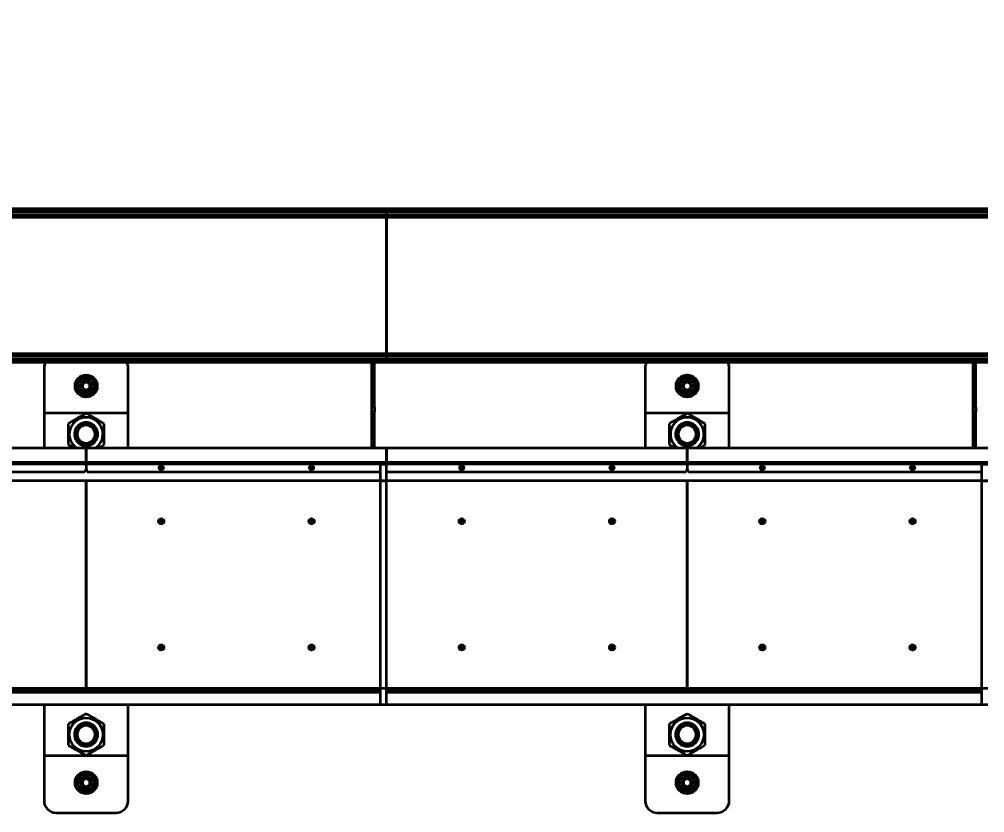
# Model space of a CAD drawing. Header units: millimetres. Extents: x 0 to 420, y 0 to 297.
# Drawn here: x 115.2 to 131.27, y 159.39 to 172.6 of the extents above; entities that cross this region are included whole.
import ezdxf

# ---------------------------------------------------------------- set-up
doc = ezdxf.new("R2010")
doc.units = ezdxf.units.MM
doc.layers.add('尺寸线层', color=150, linetype='Continuous')
doc.styles.add('SLDTEXTSTYLE2', font='TXT', dxfattribs={"width": 0.7})
doc.dimstyles.new('SLDDIMSTYLE0', dxfattribs={"dimtxt": 3.5, "dimasz": 3.302, "dimexe": 0, "dimexo": 0.0625, "dimgap": 0.875, "dimtad": 1, "dimdec": 1, "dimlfac": 100, "dimrnd": 1e-09, "dimzin": 12, "dimdsep": 46, "dimtxsty": 'SLDTEXTSTYLE2', "dimsah": 1, "dimcen": 0.09, "dimadec": 0, "dimazin": 3, "dimtfac": 1, "dimtdec": 3, "dimtofl": 0, "dimtmove": 0, "dimatfit": 3, "dimfxl": 0, "dimfrac": 2, "dimtolj": 1, "dimtzin": 12, "dimarcsym": 0})

# ---------------------------------------------------------------- blocks, each defined once
blk = doc.blocks.new('_D_6')
at = {"layer": '尺寸线层'}
for p, q in [((91.215, 164.917), (91.215, 234.192)), ((321.315, 165.187), (321.315, 234.192)), ((321.315, 233.192), (91.215, 233.192))]:
    blk.add_line(p, q, dxfattribs=at)
for points in [[(91.215, 233.192), (94.517, 232.684), (94.517, 233.7)], [(321.315, 233.192), (318.013, 233.7), (318.013, 232.684)]]:
    blk.add_solid(points, dxfattribs=at)
at = {"layer": '尺寸线层', "insert": (205.173, 237.704), "char_height": 3.5, "attachment_point": 1, "style": 'SLDTEXTSTYLE2'}
blk.add_mtext('23010', dxfattribs=at)
blk = doc.blocks.new('_D_7')
at = {"layer": '尺寸线层'}
for p, q in [((70.597, 160.402), (70.597, 246.192)), ((332.816, 175.117), (332.816, 246.192)), ((332.816, 245.192), (70.597, 245.192))]:
    blk.add_line(p, q, dxfattribs=at)
for points in [[(70.597, 245.192), (73.899, 244.684), (73.899, 245.7)], [(332.816, 245.192), (329.514, 245.7), (329.514, 244.684)]]:
    blk.add_solid(points, dxfattribs=at)
at = {"layer": '尺寸线层', "insert": (202.876, 249.704), "char_height": 3.5, "attachment_point": 1, "style": 'SLDTEXTSTYLE2'}
blk.add_mtext('26221.85', dxfattribs=at)

msp = doc.modelspace()

# ---------------------------------------------------------------- linework, layer by layer
at = {"color": 7, "linetype": 'Continuous', "lineweight": 35}
for p, q in [((121.3154, 169.4422), (111.3154, 169.4422)), ((111.3154, 169.4372), (121.3154, 169.4372)), ((121.3154, 169.4019), (111.3154, 169.4019)), ((111.3154, 169.3976), (121.3154, 169.3976)), ((121.3154, 169.3429), (111.3154, 169.3429)), ((111.3154, 169.3422), (121.3154, 169.3422)), ((111.3154, 169.3372), (121.3154, 169.3372)), ((121.3154, 169.2972), (111.3154, 169.2972)), ((131.3154, 169.4422), (121.3154, 169.4422)), ((121.3154, 169.4372), (121.3154, 169.4422)), ((121.3154, 169.4422), (121.3154, 169.4372)), ((121.3154, 169.4372), (121.3154, 169.4019)), ((121.3154, 169.4372), (131.3154, 169.4372)), ((121.3154, 169.4019), (121.3154, 169.4372)), ((131.3154, 169.4019), (121.3154, 169.4019)), ((121.3154, 169.3976), (121.3154, 169.4019)), ((121.3154, 169.4019), (121.3154, 169.3976)), ((121.3154, 169.3976), (131.3154, 169.3976)), ((121.3154, 169.3976), (121.3154, 169.3429)), ((121.3154, 169.3429), (121.3154, 169.3976)), ((131.3154, 169.3429), (121.3154, 169.3429)), ((121.3154, 169.3422), (121.3154, 169.3429)), ((121.3154, 169.3429), (121.3154, 169.3422)), ((121.3154, 169.3422), (131.3154, 169.3422)), ((121.3154, 169.3422), (121.3154, 169.3372)), ((121.3154, 169.3372), (121.3154, 169.3422)), ((121.3154, 169.3372), (131.3154, 169.3372)), ((121.3154, 169.3372), (121.3154, 169.2972)), ((121.3154, 169.2972), (121.3154, 169.3372)), ((121.3154, 169.2972), (121.3154, 167.0372)), ((131.3154, 169.2972), (121.3154, 169.2972)), ((121.3154, 167.0372), (121.3154, 169.2972)), ((111.3154, 167.0372), (121.3154, 167.0372)), ((121.3154, 166.9972), (111.3154, 166.9972)), ((121.3154, 166.9922), (111.3154, 166.9922)), ((111.3154, 166.9916), (121.3154, 166.9916)), ((121.3154, 166.9369), (111.3154, 166.9369)), ((111.3154, 166.9326), (121.3154, 166.9326)), ((121.3154, 166.8972), (111.3154, 166.8972)), ((111.3154, 166.8922), (121.3154, 166.8922)), ((121.0654, 166.8922), (121.0654, 166.1403)), ((121.1154, 166.1403), (121.1154, 166.8922)), ((121.3154, 166.9972), (121.3154, 167.0372)), ((121.3154, 167.0372), (121.3154, 166.9972)), ((121.3154, 167.0372), (131.3154, 167.0372)), ((121.3154, 166.9922), (121.3154, 166.9972)), ((131.3154, 166.9972), (121.3154, 166.9972)), ((121.3154, 166.9972), (121.3154, 166.9922)), ((121.3154, 166.9922), (121.3154, 166.9916)), ((131.3154, 166.9922), (121.3154, 166.9922)), ((121.3154, 166.9916), (121.3154, 166.9922)), ((121.3154, 166.9369), (121.3154, 166.9916)), ((121.3154, 166.9916), (131.3154, 166.9916)), ((121.3154, 166.9916), (121.3154, 166.9369)), ((121.3154, 166.9369), (121.3154, 166.9326)), ((121.3154, 166.9326), (121.3154, 166.9369)), ((131.3154, 166.9369), (121.3154, 166.9369)), ((121.3154, 166.8972), (121.3154, 166.9326)), ((121.3154, 166.9326), (121.3154, 166.8972)), ((121.3154, 166.9326), (131.3154, 166.9326)), ((121.3154, 166.8972), (121.3154, 166.8922)), ((131.3154, 166.8972), (121.3154, 166.8972)), ((121.3154, 166.8922), (121.3154, 166.8972)), ((121.3154, 166.8922), (131.3154, 166.8922)), ((131.0654, 166.8922), (131.0654, 166.1403)), ((131.1154, 166.1403), (131.1154, 166.8922)), ((115.6154, 166.7922), (115.6154, 166.0422)), ((117.0154, 166.0422), (117.0154, 166.7922)), ((125.6154, 166.7922), (125.6154, 166.0422)), ((127.0154, 166.0422), (127.0154, 166.7922)), ((116.3154, 166.5615), (116.2554, 166.5269)), ((116.3754, 166.5269), (116.3154, 166.5615)), ((126.3154, 166.5615), (126.2554, 166.5269)), ((126.3754, 166.5269), (126.3154, 166.5615)), ((116.2554, 166.5269), (116.2554, 166.4576)), ((116.2554, 166.4576), (116.3154, 166.423)), ((116.3154, 166.423), (116.3754, 166.4576)), ((116.3754, 166.4576), (116.3754, 166.5269)), ((126.2554, 166.5269), (126.2554, 166.4576)), ((126.2554, 166.4576), (126.3154, 166.423)), ((126.3154, 166.423), (126.3754, 166.4576)), ((126.3754, 166.4576), (126.3754, 166.5269)), ((121.0654, 166.1403), (121.1154, 166.1403)), ((121.0654, 166.1403), (121.0654, 166.0622)), ((121.1154, 166.1403), (121.1154, 166.0622)), ((131.0654, 166.1403), (131.1154, 166.1403)), ((131.0654, 166.1403), (131.0654, 166.0622)), ((131.1154, 166.1403), (131.1154, 166.0622)), ((117.0154, 166.0422), (115.6154, 166.0422)), ((115.6154, 166.0422), (115.6154, 165.4622)), ((117.0154, 165.4622), (117.0154, 166.0422)), ((121.1154, 166.0622), (121.0654, 166.0622)), ((121.0654, 166.0622), (121.0654, 165.7223)), ((121.1154, 165.7223), (121.1154, 166.0622)), ((127.0154, 166.0422), (125.6154, 166.0422)), ((125.6154, 166.0422), (125.6154, 165.4622)), ((127.0154, 165.4622), (127.0154, 166.0422)), ((131.1154, 166.0622), (131.0654, 166.0622)), ((131.0654, 166.0622), (131.0654, 165.7223)), ((131.1154, 165.7223), (131.1154, 166.0622)), ((116.1465, 165.7897), (116.3154, 165.8872)), ((116.1465, 165.7897), (116.1465, 165.5947)), ((116.3154, 165.8872), (116.4842, 165.7897)), ((116.4842, 165.7897), (116.4842, 165.5947)), ((126.1465, 165.7897), (126.3154, 165.8872)), ((126.1465, 165.7897), (126.1465, 165.5947)), ((126.3154, 165.8872), (126.4842, 165.7897)), ((126.4842, 165.7897), (126.4842, 165.5947)), ((116.466, 165.7022), (116.4663, 165.6895)), ((121.1154, 165.7223), (121.0654, 165.7223)), ((121.0654, 165.7223), (121.0654, 165.6442)), ((121.1154, 165.6442), (121.0654, 165.6442)), ((121.0654, 165.6442), (121.0654, 165.4622)), ((121.1154, 165.6442), (121.1154, 165.7223)), ((121.1154, 165.4622), (121.1154, 165.6442)), ((126.466, 165.7022), (126.4663, 165.6895)), ((131.0654, 165.7223), (131.0654, 165.6442)), ((131.1154, 165.7223), (131.0654, 165.7223)), ((131.1154, 165.6442), (131.0654, 165.6442)), ((131.0654, 165.6442), (131.0654, 165.4622)), ((131.1154, 165.6442), (131.1154, 165.7223)), ((131.1154, 165.4622), (131.1154, 165.6442)), ((111.3154, 165.4622), (116.3154, 165.4622)), ((116.1465, 165.5947), (116.3154, 165.4972)), ((116.3154, 165.4972), (116.4842, 165.5947)), ((116.3154, 165.4622), (121.3154, 165.4622)), ((116.3154, 165.2222), (116.3154, 165.4622)), ((116.3154, 165.4622), (116.3154, 165.2222)), ((121.3154, 165.2222), (121.3154, 165.4622)), ((121.3154, 165.4622), (121.3154, 165.2222)), ((121.3154, 165.4622), (126.3154, 165.4622)), ((126.1465, 165.5947), (126.3154, 165.4972)), ((126.3154, 165.4972), (126.4842, 165.5947)), ((126.3154, 165.2222), (126.3154, 165.4622)), ((126.3154, 165.4622), (131.3154, 165.4622)), ((126.3154, 165.4622), (126.3154, 165.2222)), ((116.3154, 165.2222), (111.3154, 165.2222)), ((111.3154, 165.2022), (116.3154, 165.2022)), ((116.3154, 165.1922), (111.3154, 165.1922)), ((116.3154, 165.2222), (116.3154, 165.2022)), ((121.3154, 165.2222), (116.3154, 165.2222)), ((116.3154, 165.2022), (116.3154, 165.2222)), ((116.3154, 165.2022), (121.3154, 165.2022)), ((116.3154, 165.1922), (116.3154, 165.2022)), ((116.3154, 165.2022), (116.3154, 165.1922)), ((116.3154, 165.1922), (116.3154, 165.1122)), ((116.3154, 165.1922), (116.3154, 165.1122)), ((121.2154, 165.1922), (116.3154, 165.1922)), ((121.2154, 165.1922), (121.3154, 165.1922)), ((121.2154, 164.9172), (121.2154, 165.1922)), ((121.3154, 165.2222), (121.3154, 165.2022)), ((126.3154, 165.2222), (121.3154, 165.2222)), ((121.3154, 165.2022), (121.3154, 165.2222)), ((121.3154, 165.1922), (121.3154, 165.2022)), ((121.3154, 165.2022), (126.3154, 165.2022)), ((121.3154, 165.2022), (121.3154, 165.1922)), ((121.3154, 164.9172), (121.3154, 165.1922)), ((126.3154, 165.1922), (121.3154, 165.1922)), ((131.3154, 165.2222), (126.3154, 165.2222)), ((126.3154, 165.2222), (126.3154, 165.2022)), ((126.3154, 165.2022), (126.3154, 165.2222)), ((126.3154, 165.2022), (131.3154, 165.2022)), ((126.3154, 165.1922), (126.3154, 165.2022)), ((126.3154, 165.2022), (126.3154, 165.1922)), ((126.3154, 165.1922), (126.3154, 165.1122)), ((126.3154, 165.1922), (126.3154, 165.1122)), ((131.2154, 165.1922), (126.3154, 165.1922)), ((131.2154, 165.1922), (131.3154, 165.1922)), ((131.2154, 164.9172), (131.2154, 165.1922)), ((116.2654, 165.0622), (111.3154, 165.0622)), ((121.2154, 165.0622), (116.3654, 165.0622)), ((126.2654, 165.0622), (121.3154, 165.0622)), ((131.2154, 165.0622), (126.3654, 165.0622)), ((116.3154, 164.9172), (111.3154, 164.9172)), ((116.3154, 161.4672), (116.3154, 164.9172)), ((116.3154, 164.9172), (116.3154, 161.4672)), ((121.3154, 164.9172), (116.3154, 164.9172)), ((121.2154, 161.4672), (121.2154, 164.9172)), ((121.2154, 164.9172), (121.3154, 164.9172)), ((126.3154, 164.9172), (121.3154, 164.9172)), ((121.3154, 161.4672), (121.3154, 164.9172)), ((126.3154, 161.4672), (126.3154, 164.9172)), ((126.3154, 164.9172), (126.3154, 161.4672)), ((131.3154, 164.9172), (126.3154, 164.9172)), ((131.2154, 161.4672), (131.2154, 164.9172)), ((131.2154, 164.9172), (131.3154, 164.9172)), ((111.3154, 161.4672), (116.3154, 161.4672)), ((111.3154, 161.4422), (121.2154, 161.4422)), ((116.3154, 161.4672), (121.3154, 161.4672)), ((121.2154, 161.4672), (121.3154, 161.4672)), ((121.2154, 161.1922), (121.2154, 161.4672)), ((121.3154, 161.4672), (126.3154, 161.4672)), ((121.3154, 161.1922), (121.3154, 161.4672)), ((121.3154, 161.4422), (131.2154, 161.4422)), ((126.3154, 161.4672), (131.3154, 161.4672)), ((131.2154, 161.4672), (131.3154, 161.4672)), ((131.2154, 161.1922), (131.2154, 161.4672)), ((121.2154, 161.3922), (111.3154, 161.3922)), ((131.2154, 161.3922), (121.3154, 161.3922)), ((111.3154, 161.1922), (121.2154, 161.1922)), ((115.6154, 161.1922), (115.6154, 160.3422)), ((117.0154, 160.3422), (117.0154, 161.1922)), ((121.2154, 161.1922), (121.3154, 161.1922)), ((121.3154, 161.1922), (131.2154, 161.1922)), ((125.6154, 161.1922), (125.6154, 160.3422)), ((127.0154, 160.3422), (127.0154, 161.1922)), ((131.2154, 161.1922), (131.3154, 161.1922)), ((116.1655, 160.8007), (116.1465, 160.7897)), ((116.1465, 160.7897), (116.1465, 160.7678)), ((116.3154, 160.8872), (116.2964, 160.8763)), ((116.3344, 160.8763), (116.3154, 160.8872)), ((116.4842, 160.7897), (116.4652, 160.8007)), ((116.4842, 160.7897), (116.4842, 160.7678)), ((126.1655, 160.8007), (126.1465, 160.7897)), ((126.1465, 160.7897), (126.1465, 160.7678)), ((126.3154, 160.8872), (126.2964, 160.8763)), ((126.3344, 160.8763), (126.3154, 160.8872)), ((126.4842, 160.7897), (126.4652, 160.8007)), ((126.4842, 160.7897), (126.4842, 160.7678)), ((116.1465, 160.6167), (116.1465, 160.5947)), ((116.4659, 160.7039), (116.4659, 160.6809)), ((116.4842, 160.6167), (116.4842, 160.5947)), ((126.1465, 160.6167), (126.1465, 160.5947)), ((126.4659, 160.7039), (126.4659, 160.6809)), ((126.4842, 160.6167), (126.4842, 160.5947)), ((116.1655, 160.5838), (116.1465, 160.5947)), ((116.3154, 160.4972), (116.2964, 160.5082)), ((116.3344, 160.5082), (116.3154, 160.4972)), ((116.4842, 160.5947), (116.4652, 160.5838)), ((126.1655, 160.5838), (126.1465, 160.5947)), ((126.3154, 160.4972), (126.2964, 160.5082)), ((126.3344, 160.5082), (126.3154, 160.4972)), ((126.4842, 160.5947), (126.4652, 160.5838)), ((115.6154, 160.3422), (117.0154, 160.3422)), ((115.6154, 160.3422), (115.6154, 159.5922)), ((117.0154, 159.5922), (117.0154, 160.3422)), ((125.6154, 160.3422), (127.0154, 160.3422)), ((125.6154, 160.3422), (125.6154, 159.5922)), ((127.0154, 159.5922), (127.0154, 160.3422)), ((116.3154, 159.9615), (116.2554, 159.9269)), ((116.2554, 159.9269), (116.2554, 159.8576)), ((116.2554, 159.8576), (116.3154, 159.823)), ((116.3754, 159.9269), (116.3154, 159.9615)), ((116.3154, 159.823), (116.3754, 159.8576)), ((116.3754, 159.8576), (116.3754, 159.9269)), ((126.3154, 159.9615), (126.2554, 159.9269)), ((126.2554, 159.9269), (126.2554, 159.8576)), ((126.2554, 159.8576), (126.3154, 159.823)), ((126.3754, 159.9269), (126.3154, 159.9615)), ((126.3154, 159.823), (126.3754, 159.8576)), ((126.3754, 159.8576), (126.3754, 159.9269)), ((115.8154, 159.3922), (116.8154, 159.3922)), ((125.8154, 159.3922), (126.8154, 159.3922))]:
    msp.add_line(p, q, dxfattribs=at)
at = {"color": 7, "linetype": 'Continuous', "lineweight": 35, "flags": 128}
for points in [[(116.3771, 165.83), (116.3905, 165.8232), (116.4044, 165.8142)], [(126.3771, 165.83), (126.3905, 165.8232), (126.4044, 165.8142)], [(116.2451, 165.5586), (116.2427, 165.5599), (116.2336, 165.5653)], [(116.4014, 165.5682), (116.3995, 165.5668), (116.3816, 165.5565)], [(126.2451, 165.5586), (126.2427, 165.5599), (126.2336, 165.5653)], [(126.4014, 165.5682), (126.3995, 165.5668), (126.3816, 165.5565)], [(116.2276, 160.8151), (116.2379, 160.8219), (116.2533, 160.8299)], [(126.2276, 160.8151), (126.2379, 160.8219), (126.2533, 160.8299)], [(116.1647, 160.683), (116.1651, 160.7066), (116.1655, 160.7106)], [(126.1647, 160.683), (126.1651, 160.7066), (126.1655, 160.7106)]]:
    msp.add_lwpolyline(points, dxfattribs=at)
at = {"color": 7, "linetype": 'Continuous', "lineweight": 35}
for centre, radius in [((116.3154, 166.4922), 0.185), ((116.3154, 166.4922), 0.1385), ((116.3154, 166.4922), 0.1), ((126.3154, 166.4922), 0.185), ((126.3154, 166.4922), 0.1385), ((126.3154, 166.4922), 0.1), ((117.5654, 165.1322), 0.035), ((117.5654, 165.1322), 0.025), ((120.0654, 165.1322), 0.035), ((120.0654, 165.1322), 0.025), ((122.5654, 165.1322), 0.035), ((122.5654, 165.1322), 0.025), ((125.0654, 165.1322), 0.035), ((125.0654, 165.1322), 0.025), ((127.5654, 165.1322), 0.035), ((127.5654, 165.1322), 0.025), ((130.0654, 165.1322), 0.035), ((130.0654, 165.1322), 0.025), ((117.5654, 164.2422), 0.045), ((117.5654, 164.2422), 0.0275), ((117.5654, 164.2422), 0.021), ((120.0654, 164.2422), 0.045), ((120.0654, 164.2422), 0.0275), ((120.0654, 164.2422), 0.021), ((122.5654, 164.2422), 0.045), ((122.5654, 164.2422), 0.0275), ((122.5654, 164.2422), 0.021), ((125.0654, 164.2422), 0.045), ((125.0654, 164.2422), 0.0275), ((125.0654, 164.2422), 0.021), ((127.5654, 164.2422), 0.045), ((127.5654, 164.2422), 0.0275), ((127.5654, 164.2422), 0.021), ((130.0654, 164.2422), 0.045), ((130.0654, 164.2422), 0.0275), ((130.0654, 164.2422), 0.021), ((117.5654, 162.1422), 0.045), ((117.5654, 162.1422), 0.0275), ((117.5654, 162.1422), 0.021), ((120.0654, 162.1422), 0.045), ((120.0654, 162.1422), 0.0275), ((120.0654, 162.1422), 0.021), ((122.5654, 162.1422), 0.045), ((122.5654, 162.1422), 0.0275), ((122.5654, 162.1422), 0.021), ((125.0654, 162.1422), 0.045), ((125.0654, 162.1422), 0.0275), ((125.0654, 162.1422), 0.021), ((127.5654, 162.1422), 0.045), ((127.5654, 162.1422), 0.0275), ((127.5654, 162.1422), 0.021), ((130.0654, 162.1422), 0.045), ((130.0654, 162.1422), 0.0275), ((130.0654, 162.1422), 0.021), ((116.3154, 160.6922), 0.2795), ((126.3154, 160.6922), 0.2795), ((116.3154, 160.6922), 0.185), ((126.3154, 160.6922), 0.185), ((116.3154, 159.8922), 0.185), ((116.3154, 159.8922), 0.1385), ((116.3154, 159.8922), 0.1), ((126.3154, 159.8922), 0.185), ((126.3154, 159.8922), 0.1385), ((126.3154, 159.8922), 0.1)]:
    msp.add_circle(centre, radius, dxfattribs=at)
for centre, radius, start, end in [((115.8154, 166.7922), 0.2, 150, 180), ((116.8154, 166.7922), 0.2, 0, 30), ((125.8154, 166.7922), 0.2, 150, 180), ((126.8154, 166.7922), 0.2, 0, 30), ((116.3154, 165.6922), 0.2795, 304.62404, 235.37596), ((126.3154, 165.6922), 0.2795, 304.62404, 235.37596), ((116.3154, 165.6922), 0.195, 150, 210), ((116.3154, 165.6922), 0.195, 90, 150), ((116.3154, 165.6922), 0.15, 120, 180), ((116.3154, 165.6922), 0.15, 60, 120), ((116.3154, 165.6922), 0.195, 30, 90), ((116.3154, 165.6922), 0.15, 0, 60), ((116.3154, 165.6922), 0.195, 330, 30), ((126.3154, 165.6922), 0.195, 150, 210), ((126.3154, 165.6922), 0.195, 90, 150), ((126.3154, 165.6922), 0.15, 120, 180), ((126.3154, 165.6922), 0.15, 60, 120), ((126.3154, 165.6922), 0.195, 30, 90), ((126.3154, 165.6922), 0.15, 0, 60), ((126.3154, 165.6922), 0.195, 330, 30), ((116.3154, 165.6922), 0.151, 176.50763, 187.52903), ((116.3154, 165.6922), 0.15, 180, 240), ((116.3154, 165.6922), 0.15, 300, 0), ((126.3154, 165.6922), 0.151, 176.50763, 187.52903), ((126.3154, 165.6922), 0.15, 180, 240), ((126.3154, 165.6922), 0.15, 300, 0), ((116.3154, 165.6922), 0.195, 210, 270), ((116.3154, 165.6922), 0.15, 240, 300), ((116.3154, 165.6922), 0.195, 270, 330), ((126.3154, 165.6922), 0.195, 210, 270), ((126.3154, 165.6922), 0.15, 240, 300), ((126.3154, 165.6922), 0.195, 270, 330), ((116.2654, 165.1122), 0.05, 270, 0), ((116.3654, 165.1122), 0.05, 180, 270), ((126.2654, 165.1122), 0.05, 270, 0), ((126.3654, 165.1122), 0.05, 180, 270), ((116.3154, 160.6922), 0.195, 150, 210), ((116.3154, 160.6922), 0.195, 90, 150), ((116.3154, 160.6922), 0.15, 120, 180), ((116.3154, 160.6922), 0.15, 60, 120), ((116.3154, 160.6922), 0.195, 30, 90), ((116.3154, 160.6922), 0.15, 0, 60), ((116.3154, 160.6922), 0.195, 330, 30), ((126.3154, 160.6922), 0.195, 150, 210), ((126.3154, 160.6922), 0.195, 90, 150), ((126.3154, 160.6922), 0.15, 120, 180), ((126.3154, 160.6922), 0.15, 60, 120), ((126.3154, 160.6922), 0.195, 30, 90), ((126.3154, 160.6922), 0.15, 0, 60), ((126.3154, 160.6922), 0.195, 330, 30), ((116.3154, 160.6922), 0.151, 183.49237, 185.23986), ((116.3154, 160.6922), 0.15, 180, 240), ((116.3154, 160.6922), 0.15, 300, 0), ((126.3154, 160.6922), 0.151, 183.49237, 185.23986), ((126.3154, 160.6922), 0.15, 180, 240), ((126.3154, 160.6922), 0.15, 300, 0), ((116.3154, 160.6922), 0.195, 210, 270), ((116.3154, 160.6922), 0.15, 240, 300), ((116.3154, 160.6922), 0.195, 270, 330), ((126.3154, 160.6922), 0.195, 210, 270), ((126.3154, 160.6922), 0.15, 240, 300), ((126.3154, 160.6922), 0.195, 270, 330), ((115.8154, 159.5922), 0.2, 180, 270), ((116.8154, 159.5922), 0.2, 270, 0), ((125.8154, 159.5922), 0.2, 180, 270), ((126.8154, 159.5922), 0.2, 270, 0)]:
    msp.add_arc(centre, radius, start, end, dxfattribs=at)
for points, knots in [([(116.3154, 166.6654), (116.3024, 166.6579), (116.276, 166.6427), (116.237, 166.6202), (116.1998, 166.5987), (116.1769, 166.5855), (116.1654, 166.5788)], [0, 0, 0, 0, 0.2646136, 0.5349658, 0.7653524, 1, 1, 1, 1]), ([(116.1654, 166.5788), (116.1654, 166.5638), (116.1654, 166.5334), (116.1654, 166.4884), (116.1654, 166.4453), (116.1654, 166.419), (116.1654, 166.4056)], [0, 0, 0, 0, 0.2646136, 0.5349658, 0.7653524, 1, 1, 1, 1]), ([(116.4654, 166.5788), (116.4524, 166.5864), (116.426, 166.6016), (116.387, 166.6241), (116.3498, 166.6456), (116.3269, 166.6588), (116.3154, 166.6654)], [0, 0, 0, 0, 0.2646136, 0.5349658, 0.7653524, 1, 1, 1, 1]), ([(116.4654, 166.4056), (116.4654, 166.4207), (116.4654, 166.4511), (116.4654, 166.4961), (116.4654, 166.5391), (116.4654, 166.5655), (116.4654, 166.5788)], [0, 0, 0, 0, 0.2646136, 0.5349658, 0.7653524, 1, 1, 1, 1]), ([(126.3154, 166.6654), (126.3024, 166.6579), (126.276, 166.6427), (126.237, 166.6202), (126.1998, 166.5987), (126.1769, 166.5855), (126.1654, 166.5788)], [0, 0, 0, 0, 0.2646136, 0.5349658, 0.7653524, 1, 1, 1, 1]), ([(126.1654, 166.5788), (126.1654, 166.5638), (126.1654, 166.5334), (126.1654, 166.4884), (126.1654, 166.4453), (126.1654, 166.419), (126.1654, 166.4056)], [0, 0, 0, 0, 0.2646136, 0.5349658, 0.7653524, 1, 1, 1, 1]), ([(126.4654, 166.5788), (126.4524, 166.5864), (126.426, 166.6016), (126.387, 166.6241), (126.3498, 166.6456), (126.3269, 166.6588), (126.3154, 166.6654)], [0, 0, 0, 0, 0.2646136, 0.5349658, 0.7653524, 1, 1, 1, 1]), ([(126.4654, 166.4056), (126.4654, 166.4207), (126.4654, 166.4511), (126.4654, 166.4961), (126.4654, 166.5391), (126.4654, 166.5655), (126.4654, 166.5788)], [0, 0, 0, 0, 0.2646136, 0.5349658, 0.7653524, 1, 1, 1, 1]), ([(116.1654, 166.4056), (116.1784, 166.3981), (116.2047, 166.3829), (116.2437, 166.3604), (116.281, 166.3389), (116.3038, 166.3257), (116.3154, 166.319)], [0, 0, 0, 0, 0.2646136, 0.5349658, 0.7653524, 1, 1, 1, 1]), ([(116.3154, 166.319), (116.3284, 166.3266), (116.3547, 166.3417), (116.3937, 166.3643), (116.431, 166.3858), (116.4538, 166.399), (116.4654, 166.4056)], [0, 0, 0, 0, 0.2646136, 0.5349658, 0.7653524, 1, 1, 1, 1]), ([(126.1654, 166.4056), (126.1784, 166.3981), (126.2047, 166.3829), (126.2437, 166.3604), (126.281, 166.3389), (126.3038, 166.3257), (126.3154, 166.319)], [0, 0, 0, 0, 0.2646136, 0.5349658, 0.7653524, 1, 1, 1, 1]), ([(126.3154, 166.319), (126.3284, 166.3266), (126.3547, 166.3417), (126.3937, 166.3643), (126.431, 166.3858), (126.4538, 166.399), (126.4654, 166.4056)], [0, 0, 0, 0, 0.2646136, 0.5349658, 0.7653524, 1, 1, 1, 1]), ([(116.3154, 166.0387), (116.3024, 166.0312), (116.2765, 166.0162), (116.2366, 165.9932), (116.1959, 165.9697), (116.145, 165.9403), (116.0841, 165.9051), (116.0384, 165.8788), (116.0154, 165.8654)], [0, 0, 0, 0, 0.1323418, 0.2646462, 0.3999105, 0.5351505, 0.7654456, 1, 1, 1, 1]), ([(116.6154, 165.8654), (116.6024, 165.8729), (116.5765, 165.8879), (116.5366, 165.9109), (116.4959, 165.9344), (116.445, 165.9638), (116.3841, 165.999), (116.3384, 166.0253), (116.3154, 166.0387)], [0, 0, 0, 0, 0.1323418, 0.2646462, 0.3999105, 0.5351505, 0.7654456, 1, 1, 1, 1]), ([(126.3154, 166.0387), (126.3024, 166.0312), (126.2765, 166.0162), (126.2366, 165.9932), (126.1959, 165.9697), (126.145, 165.9403), (126.0841, 165.9051), (126.0384, 165.8788), (126.0154, 165.8654)], [0, 0, 0, 0, 0.1323418, 0.2646462, 0.3999105, 0.5351505, 0.7654456, 1, 1, 1, 1]), ([(126.6154, 165.8654), (126.6024, 165.8729), (126.5765, 165.8879), (126.5366, 165.9109), (126.4959, 165.9344), (126.445, 165.9638), (126.3841, 165.999), (126.3384, 166.0253), (126.3154, 166.0387)], [0, 0, 0, 0, 0.1323418, 0.2646462, 0.3999105, 0.5351505, 0.7654456, 1, 1, 1, 1]), ([(116.0154, 165.8654), (116.0154, 165.8505), (116.0154, 165.8205), (116.0154, 165.7745), (116.0154, 165.7275), (116.0154, 165.6688), (116.0154, 165.5984), (116.0154, 165.5457), (116.0154, 165.519)], [0, 0, 0, 0, 0.1323418, 0.2646462, 0.3999105, 0.5351505, 0.7654456, 1, 1, 1, 1]), ([(116.2404, 165.8221), (116.2278, 165.8149), (116.2027, 165.8004), (116.1778, 165.786), (116.1654, 165.7788)], [0, 0, 0, 0, 0.4977806, 1, 1, 1, 1]), ([(116.1654, 165.7788), (116.1654, 165.7646), (116.1654, 165.7359), (116.1654, 165.7068), (116.1654, 165.6922)], [0, 0, 0, 0, 0.4981128, 1, 1, 1, 1]), ([(116.3154, 165.8654), (116.303, 165.8583), (116.2782, 165.844), (116.253, 165.8294), (116.2404, 165.8221)], [0, 0, 0, 0, 0.4981128, 1, 1, 1, 1]), ([(116.3904, 165.8221), (116.3778, 165.8294), (116.3527, 165.8439), (116.3278, 165.8582), (116.3154, 165.8654)], [0, 0, 0, 0, 0.4977806, 1, 1, 1, 1]), ([(116.4654, 165.7788), (116.453, 165.786), (116.4282, 165.8003), (116.403, 165.8149), (116.3904, 165.8221)], [0, 0, 0, 0, 0.4981128, 1, 1, 1, 1]), ([(116.4654, 165.6922), (116.4654, 165.7067), (116.4654, 165.7358), (116.4654, 165.7644), (116.4654, 165.7788)], [0, 0, 0, 0, 0.4977806, 1, 1, 1, 1]), ([(116.6154, 165.519), (116.6154, 165.534), (116.6154, 165.5639), (116.6154, 165.61), (116.6154, 165.657), (116.6154, 165.7157), (116.6154, 165.7861), (116.6154, 165.8388), (116.6154, 165.8654)], [0, 0, 0, 0, 0.1323418, 0.2646462, 0.3999105, 0.5351505, 0.7654456, 1, 1, 1, 1]), ([(126.0154, 165.8654), (126.0154, 165.8505), (126.0154, 165.8205), (126.0154, 165.7745), (126.0154, 165.7275), (126.0154, 165.6688), (126.0154, 165.5984), (126.0154, 165.5457), (126.0154, 165.519)], [0, 0, 0, 0, 0.1323418, 0.2646462, 0.3999105, 0.5351505, 0.7654456, 1, 1, 1, 1]), ([(126.2404, 165.8221), (126.2278, 165.8149), (126.2027, 165.8004), (126.1778, 165.786), (126.1654, 165.7788)], [0, 0, 0, 0, 0.4977806, 1, 1, 1, 1]), ([(126.1654, 165.7788), (126.1654, 165.7646), (126.1654, 165.7359), (126.1654, 165.7068), (126.1654, 165.6922)], [0, 0, 0, 0, 0.4981128, 1, 1, 1, 1]), ([(126.3154, 165.8654), (126.303, 165.8583), (126.2782, 165.844), (126.253, 165.8294), (126.2404, 165.8221)], [0, 0, 0, 0, 0.4981128, 1, 1, 1, 1]), ([(126.3904, 165.8221), (126.3778, 165.8294), (126.3527, 165.8439), (126.3278, 165.8582), (126.3154, 165.8654)], [0, 0, 0, 0, 0.4977806, 1, 1, 1, 1]), ([(126.4654, 165.7788), (126.453, 165.786), (126.4282, 165.8003), (126.403, 165.8149), (126.3904, 165.8221)], [0, 0, 0, 0, 0.4981128, 1, 1, 1, 1]), ([(126.4654, 165.6922), (126.4654, 165.7067), (126.4654, 165.7358), (126.4654, 165.7644), (126.4654, 165.7788)], [0, 0, 0, 0, 0.4977806, 1, 1, 1, 1]), ([(126.6154, 165.519), (126.6154, 165.534), (126.6154, 165.5639), (126.6154, 165.61), (126.6154, 165.657), (126.6154, 165.7157), (126.6154, 165.7861), (126.6154, 165.8388), (126.6154, 165.8654)], [0, 0, 0, 0, 0.1323418, 0.2646462, 0.3999105, 0.5351505, 0.7654456, 1, 1, 1, 1]), ([(116.1654, 165.6922), (116.1654, 165.6778), (116.1654, 165.6487), (116.1654, 165.62), (116.1654, 165.6056)], [0, 0, 0, 0, 0.4977806, 1, 1, 1, 1]), ([(116.1654, 165.6056), (116.1777, 165.5985), (116.2026, 165.5842), (116.2277, 165.5696), (116.2404, 165.5623)], [0, 0, 0, 0, 0.4981128, 1, 1, 1, 1]), ([(116.3904, 165.5623), (116.4029, 165.5696), (116.4281, 165.5841), (116.4529, 165.5984), (116.4654, 165.6056)], [0, 0, 0, 0, 0.4977806, 1, 1, 1, 1]), ([(116.4654, 165.6056), (116.4654, 165.6199), (116.4654, 165.6486), (116.4654, 165.6777), (116.4654, 165.6922)], [0, 0, 0, 0, 0.4981128, 1, 1, 1, 1]), ([(126.1654, 165.6922), (126.1654, 165.6778), (126.1654, 165.6487), (126.1654, 165.62), (126.1654, 165.6056)], [0, 0, 0, 0, 0.4977806, 1, 1, 1, 1]), ([(126.1654, 165.6056), (126.1777, 165.5985), (126.2026, 165.5842), (126.2277, 165.5696), (126.2404, 165.5623)], [0, 0, 0, 0, 0.4981128, 1, 1, 1, 1]), ([(126.3904, 165.5623), (126.4029, 165.5696), (126.4281, 165.5841), (126.4529, 165.5984), (126.4654, 165.6056)], [0, 0, 0, 0, 0.4977806, 1, 1, 1, 1]), ([(126.4654, 165.6056), (126.4654, 165.6199), (126.4654, 165.6486), (126.4654, 165.6777), (126.4654, 165.6922)], [0, 0, 0, 0, 0.4981128, 1, 1, 1, 1]), ([(116.0154, 165.519), (116.0283, 165.5115), (116.0543, 165.4966), (116.0872, 165.4776), (116.1071, 165.4661), (116.1137, 165.4622)], [0, 0, 0, 0, 0.4009566, 0.8017998, 1, 1, 1, 1]), ([(116.2404, 165.5623), (116.2529, 165.5551), (116.2781, 165.5406), (116.3029, 165.5262), (116.3154, 165.519)], [0, 0, 0, 0, 0.4977806, 1, 1, 1, 1]), ([(116.3154, 165.519), (116.3277, 165.5262), (116.3526, 165.5405), (116.3777, 165.555), (116.3904, 165.5623)], [0, 0, 0, 0, 0.4981128, 1, 1, 1, 1]), ([(116.517, 165.4622), (116.5266, 165.4678), (116.56, 165.4871), (116.5924, 165.5058), (116.6154, 165.519)], [0, 0, 0, 0, 0.2885167, 1, 1, 1, 1]), ([(126.0154, 165.519), (126.0283, 165.5115), (126.0543, 165.4966), (126.0872, 165.4776), (126.1071, 165.4661), (126.1137, 165.4622)], [0, 0, 0, 0, 0.4009566, 0.8017998, 1, 1, 1, 1]), ([(126.2404, 165.5623), (126.2529, 165.5551), (126.2781, 165.5406), (126.3029, 165.5262), (126.3154, 165.519)], [0, 0, 0, 0, 0.4977806, 1, 1, 1, 1]), ([(126.3154, 165.519), (126.3277, 165.5262), (126.3526, 165.5405), (126.3777, 165.555), (126.3904, 165.5623)], [0, 0, 0, 0, 0.4981128, 1, 1, 1, 1]), ([(126.517, 165.4622), (126.5266, 165.4678), (126.56, 165.4871), (126.5924, 165.5058), (126.6154, 165.519)], [0, 0, 0, 0, 0.2885167, 1, 1, 1, 1]), ([(116.3154, 161.0387), (116.3024, 161.0312), (116.2765, 161.0162), (116.2366, 160.9932), (116.1959, 160.9697), (116.145, 160.9403), (116.0841, 160.9051), (116.0384, 160.8788), (116.0154, 160.8654)], [0, 0, 0, 0, 0.1323418, 0.2646462, 0.3999105, 0.5351505, 0.7654456, 1, 1, 1, 1]), ([(116.6154, 160.8654), (116.6024, 160.8729), (116.5765, 160.8879), (116.5366, 160.9109), (116.4959, 160.9344), (116.445, 160.9638), (116.3841, 160.999), (116.3384, 161.0253), (116.3154, 161.0387)], [0, 0, 0, 0, 0.1323418, 0.2646462, 0.3999105, 0.5351505, 0.7654456, 1, 1, 1, 1]), ([(126.3154, 161.0387), (126.3024, 161.0312), (126.2765, 161.0162), (126.2366, 160.9932), (126.1959, 160.9697), (126.145, 160.9403), (126.0841, 160.9051), (126.0384, 160.8788), (126.0154, 160.8654)], [0, 0, 0, 0, 0.1323418, 0.2646462, 0.3999105, 0.5351505, 0.7654456, 1, 1, 1, 1]), ([(126.6154, 160.8654), (126.6024, 160.8729), (126.5765, 160.8879), (126.5366, 160.9109), (126.4959, 160.9344), (126.445, 160.9638), (126.3841, 160.999), (126.3384, 161.0253), (126.3154, 161.0387)], [0, 0, 0, 0, 0.1323418, 0.2646462, 0.3999105, 0.5351505, 0.7654456, 1, 1, 1, 1]), ([(116.0154, 160.8654), (116.0154, 160.8505), (116.0154, 160.8205), (116.0154, 160.7745), (116.0154, 160.7275), (116.0154, 160.6688), (116.0154, 160.5984), (116.0154, 160.5457), (116.0154, 160.519)], [0, 0, 0, 0, 0.13234181, 0.2646462, 0.39991053, 0.53515046, 0.76544562, 1, 1, 1, 1]), ([(116.2404, 160.8221), (116.2278, 160.8149), (116.2027, 160.8004), (116.1778, 160.786), (116.1654, 160.7788)], [0, 0, 0, 0, 0.4977806, 1, 1, 1, 1]), ([(116.1654, 160.7788), (116.1654, 160.7646), (116.1654, 160.7359), (116.1654, 160.7068), (116.1654, 160.6922)], [0, 0, 0, 0, 0.4981128, 1, 1, 1, 1]), ([(116.3154, 160.8654), (116.303, 160.8583), (116.2782, 160.844), (116.253, 160.8294), (116.2404, 160.8221)], [0, 0, 0, 0, 0.49811277, 1, 1, 1, 1]), ([(116.3904, 160.8221), (116.3778, 160.8294), (116.3527, 160.8439), (116.3278, 160.8582), (116.3154, 160.8654)], [0, 0, 0, 0, 0.4977806, 1, 1, 1, 1]), ([(116.4654, 160.7788), (116.453, 160.786), (116.4282, 160.8003), (116.403, 160.8149), (116.3904, 160.8221)], [0, 0, 0, 0, 0.4981128, 1, 1, 1, 1]), ([(116.4654, 160.6922), (116.4654, 160.7067), (116.4654, 160.7358), (116.4654, 160.7644), (116.4654, 160.7788)], [0, 0, 0, 0, 0.4977806, 1, 1, 1, 1]), ([(116.6154, 160.519), (116.6154, 160.534), (116.6154, 160.5639), (116.6154, 160.61), (116.6154, 160.657), (116.6154, 160.7157), (116.6154, 160.7861), (116.6154, 160.8388), (116.6154, 160.8654)], [0, 0, 0, 0, 0.1323418, 0.2646462, 0.3999105, 0.5351505, 0.7654456, 1, 1, 1, 1]), ([(126.0154, 160.8654), (126.0154, 160.8505), (126.0154, 160.8205), (126.0154, 160.7745), (126.0154, 160.7275), (126.0154, 160.6688), (126.0154, 160.5984), (126.0154, 160.5457), (126.0154, 160.519)], [0, 0, 0, 0, 0.13234181, 0.2646462, 0.39991053, 0.53515046, 0.76544562, 1, 1, 1, 1]), ([(126.2404, 160.8221), (126.2278, 160.8149), (126.2027, 160.8004), (126.1778, 160.786), (126.1654, 160.7788)], [0, 0, 0, 0, 0.4977806, 1, 1, 1, 1]), ([(126.1654, 160.7788), (126.1654, 160.7646), (126.1654, 160.7359), (126.1654, 160.7068), (126.1654, 160.6922)], [0, 0, 0, 0, 0.4981128, 1, 1, 1, 1]), ([(126.3154, 160.8654), (126.303, 160.8583), (126.2782, 160.844), (126.253, 160.8294), (126.2404, 160.8221)], [0, 0, 0, 0, 0.49811277, 1, 1, 1, 1]), ([(126.3904, 160.8221), (126.3778, 160.8294), (126.3527, 160.8439), (126.3278, 160.8582), (126.3154, 160.8654)], [0, 0, 0, 0, 0.4977806, 1, 1, 1, 1]), ([(126.4654, 160.7788), (126.453, 160.786), (126.4282, 160.8003), (126.403, 160.8149), (126.3904, 160.8221)], [0, 0, 0, 0, 0.4981128, 1, 1, 1, 1]), ([(126.4654, 160.6922), (126.4654, 160.7067), (126.4654, 160.7358), (126.4654, 160.7644), (126.4654, 160.7788)], [0, 0, 0, 0, 0.4977806, 1, 1, 1, 1]), ([(126.6154, 160.519), (126.6154, 160.534), (126.6154, 160.5639), (126.6154, 160.61), (126.6154, 160.657), (126.6154, 160.7157), (126.6154, 160.7861), (126.6154, 160.8388), (126.6154, 160.8654)], [0, 0, 0, 0, 0.1323418, 0.2646462, 0.3999105, 0.5351505, 0.7654456, 1, 1, 1, 1]), ([(116.1654, 160.6922), (116.1654, 160.6778), (116.1654, 160.6487), (116.1654, 160.62), (116.1654, 160.6056)], [0, 0, 0, 0, 0.4977806, 1, 1, 1, 1]), ([(116.4654, 160.6056), (116.4654, 160.6199), (116.4654, 160.6486), (116.4654, 160.6777), (116.4654, 160.6922)], [0, 0, 0, 0, 0.4981128, 1, 1, 1, 1]), ([(126.1654, 160.6922), (126.1654, 160.6778), (126.1654, 160.6487), (126.1654, 160.62), (126.1654, 160.6056)], [0, 0, 0, 0, 0.4977806, 1, 1, 1, 1]), ([(126.4654, 160.6056), (126.4654, 160.6199), (126.4654, 160.6486), (126.4654, 160.6777), (126.4654, 160.6922)], [0, 0, 0, 0, 0.4981128, 1, 1, 1, 1]), ([(116.0154, 160.519), (116.0283, 160.5116), (116.0543, 160.4966), (116.0942, 160.4735), (116.1348, 160.4501), (116.1857, 160.4207), (116.2466, 160.3855), (116.2923, 160.3591), (116.3154, 160.3458)], [0, 0, 0, 0, 0.1323418, 0.2646462, 0.3999105, 0.5351505, 0.7654456, 1, 1, 1, 1]), ([(116.1654, 160.6056), (116.1777, 160.5985), (116.2026, 160.5842), (116.2277, 160.5696), (116.2404, 160.5623)], [0, 0, 0, 0, 0.4981128, 1, 1, 1, 1]), ([(116.2404, 160.5623), (116.2529, 160.5551), (116.2781, 160.5406), (116.3029, 160.5262), (116.3154, 160.519)], [0, 0, 0, 0, 0.49778063, 1, 1, 1, 1]), ([(116.3154, 160.519), (116.3277, 160.5262), (116.3526, 160.5405), (116.3777, 160.555), (116.3904, 160.5623)], [0, 0, 0, 0, 0.4981128, 1, 1, 1, 1]), ([(116.3154, 160.3458), (116.3283, 160.3533), (116.3543, 160.3683), (116.3942, 160.3913), (116.4348, 160.4148), (116.4857, 160.4442), (116.5466, 160.4793), (116.5923, 160.5057), (116.6154, 160.519)], [0, 0, 0, 0, 0.1323418, 0.2646462, 0.3999105, 0.5351505, 0.7654456, 1, 1, 1, 1]), ([(116.3904, 160.5623), (116.4029, 160.5696), (116.4281, 160.5841), (116.4529, 160.5984), (116.4654, 160.6056)], [0, 0, 0, 0, 0.4977806, 1, 1, 1, 1]), ([(126.0154, 160.519), (126.0283, 160.5116), (126.0543, 160.4966), (126.0942, 160.4735), (126.1348, 160.4501), (126.1857, 160.4207), (126.2466, 160.3855), (126.2923, 160.3591), (126.3154, 160.3458)], [0, 0, 0, 0, 0.1323418, 0.2646462, 0.3999105, 0.5351505, 0.7654456, 1, 1, 1, 1]), ([(126.1654, 160.6056), (126.1777, 160.5985), (126.2026, 160.5842), (126.2277, 160.5696), (126.2404, 160.5623)], [0, 0, 0, 0, 0.4981128, 1, 1, 1, 1]), ([(126.2404, 160.5623), (126.2529, 160.5551), (126.2781, 160.5406), (126.3029, 160.5262), (126.3154, 160.519)], [0, 0, 0, 0, 0.49778063, 1, 1, 1, 1]), ([(126.3154, 160.519), (126.3277, 160.5262), (126.3526, 160.5405), (126.3777, 160.555), (126.3904, 160.5623)], [0, 0, 0, 0, 0.4981128, 1, 1, 1, 1]), ([(126.3154, 160.3458), (126.3283, 160.3533), (126.3543, 160.3683), (126.3942, 160.3913), (126.4348, 160.4148), (126.4857, 160.4442), (126.5466, 160.4793), (126.5923, 160.5057), (126.6154, 160.519)], [0, 0, 0, 0, 0.1323418, 0.2646462, 0.3999105, 0.5351505, 0.7654456, 1, 1, 1, 1]), ([(126.3904, 160.5623), (126.4029, 160.5696), (126.4281, 160.5841), (126.4529, 160.5984), (126.4654, 160.6056)], [0, 0, 0, 0, 0.4977806, 1, 1, 1, 1]), ([(116.3154, 160.0654), (116.3024, 160.0579), (116.276, 160.0427), (116.237, 160.0202), (116.1998, 159.9987), (116.1769, 159.9855), (116.1654, 159.9788)], [0, 0, 0, 0, 0.2646136, 0.5349658, 0.7653524, 1, 1, 1, 1]), ([(116.1654, 159.9788), (116.1654, 159.9638), (116.1654, 159.9334), (116.1654, 159.8884), (116.1654, 159.8453), (116.1654, 159.819), (116.1654, 159.8056)], [0, 0, 0, 0, 0.2646136, 0.5349658, 0.7653524, 1, 1, 1, 1]), ([(116.4654, 159.9788), (116.4524, 159.9864), (116.426, 160.0016), (116.387, 160.0241), (116.3498, 160.0456), (116.3269, 160.0588), (116.3154, 160.0654)], [0, 0, 0, 0, 0.2646136, 0.5349658, 0.7653524, 1, 1, 1, 1]), ([(116.4654, 159.8056), (116.4654, 159.8207), (116.4654, 159.8511), (116.4654, 159.8961), (116.4654, 159.9391), (116.4654, 159.9655), (116.4654, 159.9788)], [0, 0, 0, 0, 0.2646136, 0.5349658, 0.7653524, 1, 1, 1, 1]), ([(126.3154, 160.0654), (126.3024, 160.0579), (126.276, 160.0427), (126.237, 160.0202), (126.1998, 159.9987), (126.1769, 159.9855), (126.1654, 159.9788)], [0, 0, 0, 0, 0.2646136, 0.5349658, 0.7653524, 1, 1, 1, 1]), ([(126.1654, 159.9788), (126.1654, 159.9638), (126.1654, 159.9334), (126.1654, 159.8884), (126.1654, 159.8453), (126.1654, 159.819), (126.1654, 159.8056)], [0, 0, 0, 0, 0.2646136, 0.5349658, 0.7653524, 1, 1, 1, 1]), ([(126.4654, 159.9788), (126.4524, 159.9864), (126.426, 160.0016), (126.387, 160.0241), (126.3498, 160.0456), (126.3269, 160.0588), (126.3154, 160.0654)], [0, 0, 0, 0, 0.2646136, 0.5349658, 0.7653524, 1, 1, 1, 1]), ([(126.4654, 159.8056), (126.4654, 159.8207), (126.4654, 159.8511), (126.4654, 159.8961), (126.4654, 159.9391), (126.4654, 159.9655), (126.4654, 159.9788)], [0, 0, 0, 0, 0.2646136, 0.5349658, 0.7653524, 1, 1, 1, 1]), ([(116.1654, 159.8056), (116.1784, 159.7981), (116.2047, 159.7829), (116.2437, 159.7604), (116.281, 159.7389), (116.3038, 159.7257), (116.3154, 159.719)], [0, 0, 0, 0, 0.2646136, 0.5349658, 0.7653524, 1, 1, 1, 1]), ([(116.3154, 159.719), (116.3284, 159.7266), (116.3547, 159.7417), (116.3937, 159.7643), (116.431, 159.7858), (116.4538, 159.799), (116.4654, 159.8056)], [0, 0, 0, 0, 0.2646136, 0.5349658, 0.7653524, 1, 1, 1, 1]), ([(126.1654, 159.8056), (126.1784, 159.7981), (126.2047, 159.7829), (126.2437, 159.7604), (126.281, 159.7389), (126.3038, 159.7257), (126.3154, 159.719)], [0, 0, 0, 0, 0.2646136, 0.5349658, 0.7653524, 1, 1, 1, 1]), ([(126.3154, 159.719), (126.3284, 159.7266), (126.3547, 159.7417), (126.3937, 159.7643), (126.431, 159.7858), (126.4538, 159.799), (126.4654, 159.8056)], [0, 0, 0, 0, 0.2646136, 0.5349658, 0.7653524, 1, 1, 1, 1])]:
    msp.add_open_spline(points, degree=3, knots=knots, dxfattribs=at)

# ---------------------------------------------------------------- dimensions: what is measured, and where the dimension line sits
at = {"layer": '尺寸线层'}
for base, p1, p2, picture, middle in [((70.597, 245.1922), (332.8156, 175.1167), (70.597, 160.4022), '_D_7', (209.0129, 245.1922)), ((91.2154, 233.1922), (321.3154, 165.1871), (91.2154, 164.9172), '_D_6', (209.0129, 233.1922))]:
    dim = msp.add_linear_dim(base=base, p1=p1, p2=p2, angle=0, dimstyle='SLDDIMSTYLE0', dxfattribs=at)
    dim.commit()
    dim.dimension.update_dxf_attribs({"geometry": picture, "text_midpoint": middle, "dimtype": 160})

doc.saveas('drawing.dxf')
